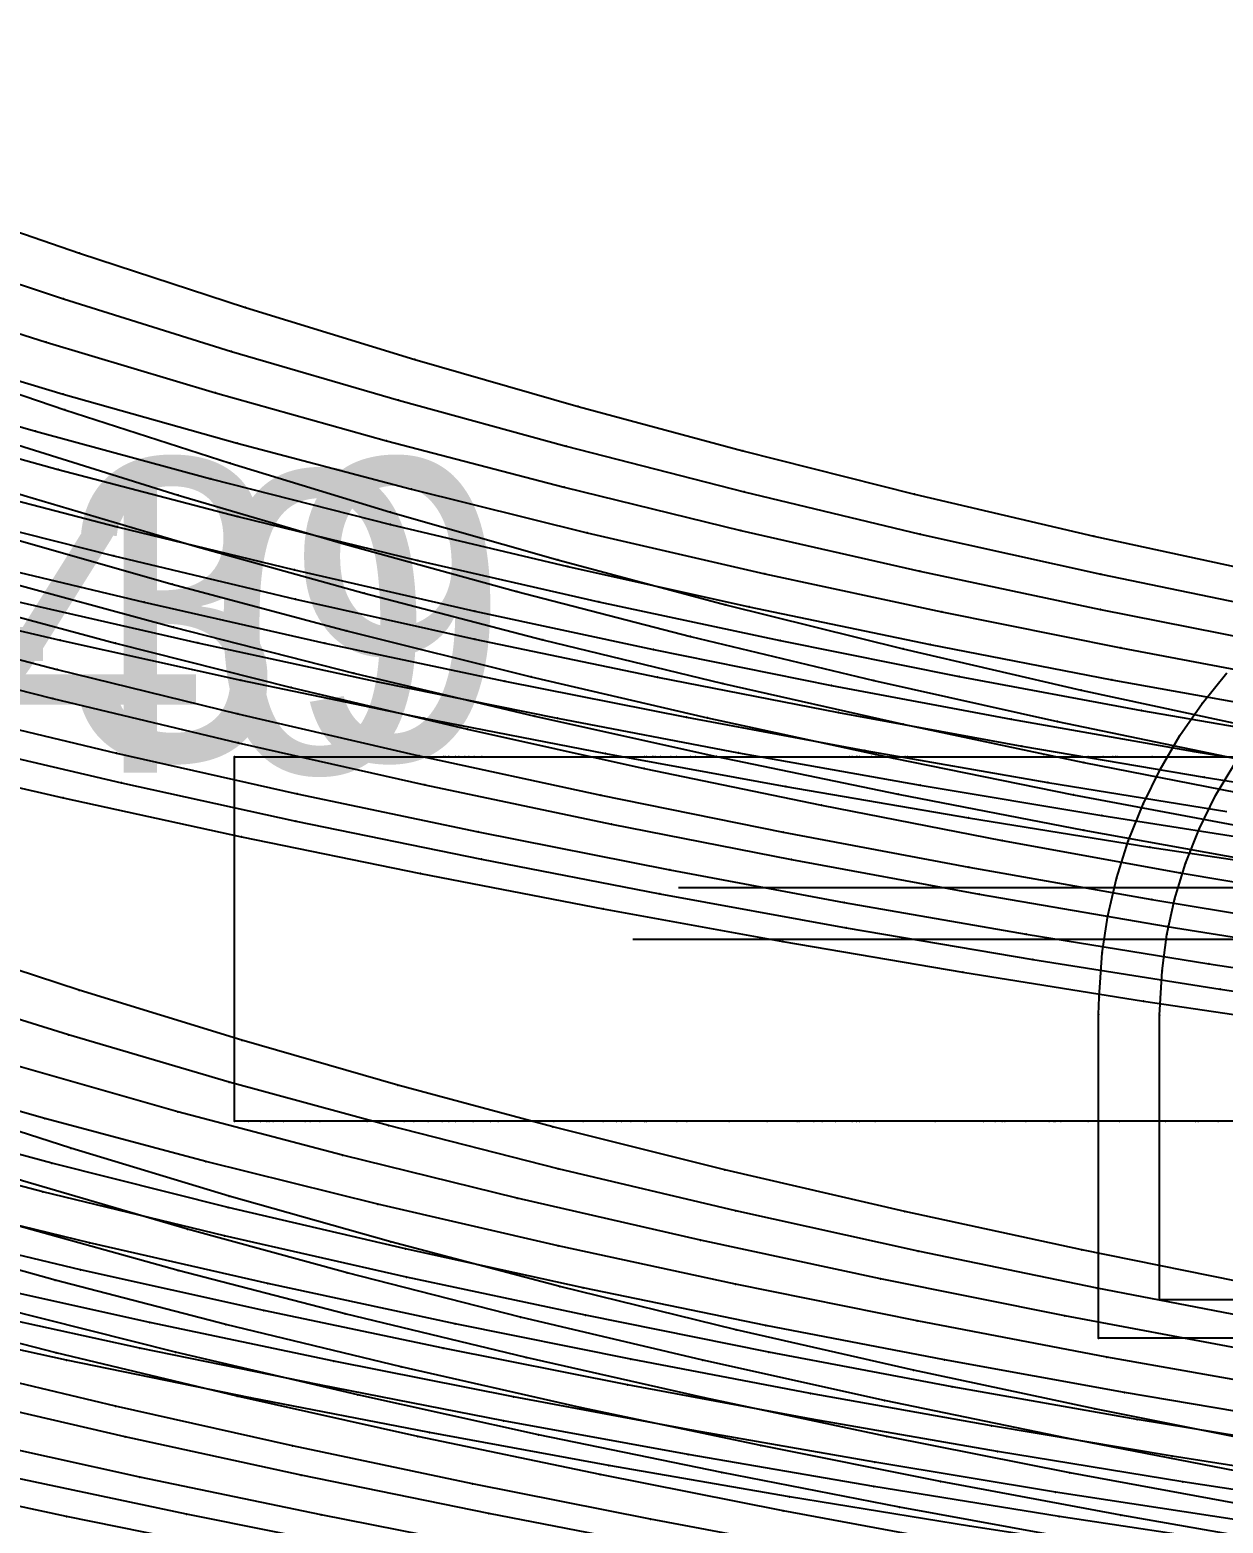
# Model space of a CAD drawing. Extents: x -2408 to 1029, y -526 to 2095.
# Drawn here: x -1061 to -962, y 1362.5 to 1486.3 of the extents above; entities that cross this region are included whole.
import ezdxf

# ---------------------------------------------------------------- set-up
doc = ezdxf.new("R2010")
doc.units = 0
doc.layers.add('TEXT', color=7, linetype='Continuous')

# ---------------------------------------------------------------- blocks, each defined once
blk = doc.blocks.new(' -30')
at = {"layer": '1'}
for points in [[(-441.581577, 939.689385), (-456.380685, 942.648381), (-471.413172, 945.853884), (-486.126893, 949.211862), (-500.740444, 952.800437), (-514.771686, 956.508654), (-528.17532, 960.30917), (-541.314227, 964.2933), (-555.126614, 968.744174), (-569.740519, 973.715217), (-583.957737, 978.779047), (-598.040026, 983.991041), (-612.121741, 989.420042), (-626.341554, 995.162423), (-640.271813, 1000.969188), (-641.211014, 1001.363602), (-641.658173, 1001.552505), (-654.491313, 1006.952368)], [(-654.06588, 1082.849141), (-639.93417, 1077.027273), (-625.924078, 1071.266404), (-611.86985, 1065.500565), (-611.588666, 1065.385221), (-597.443729, 1059.626624), (-583.237913, 1054.002719), (-568.963569, 1048.571729), (-554.477005, 1043.307707), (-540.595629, 1038.515472), (-526.819442, 1034.017483), (-512.781143, 1029.702996), (-499.233961, 1025.797675), (-485.569411, 1022.114168), (-471.326372, 1018.533474), (-456.453895, 1015.055786), (-441.357954, 1011.77869)]]:
    blk.add_lwpolyline(points, dxfattribs=at)
at = {"layer": '14'}
for points in [[(-442.44033, 952.79284), (-457.450906, 955.84313), (-472.142353, 959.03132), (-487.065367, 962.493344), (-501.333273, 966.054996), (-514.185635, 969.509442), (-527.138064, 973.245119), (-540.608778, 977.389345), (-554.715743, 981.995033)], [(-556.146623, 1030.432034), (-541.817046, 1025.533582), (-528.093922, 1021.097046), (-514.783517, 1017.043111), (-500.915315, 1013.084019), (-486.980707, 1009.363923), (-472.256533, 1005.696211), (-457.505122, 1002.275946), (-442.702748, 999.08554)]]:
    blk.add_lwpolyline(points, dxfattribs=at)
at = {"layer": '3'}
for p in [(-540.595629, 1038.515472), (-526.819442, 1034.017483), (-512.781143, 1029.702996), (-499.233961, 1025.797675), (-541.817046, 1025.533582), (-485.569411, 1022.114168), (-528.093922, 1021.097046), (-471.326372, 1018.533474), (-514.783517, 1017.043111), (-456.453895, 1015.055786), (-500.915315, 1013.084019), (-486.980707, 1009.363923), (-472.256533, 1005.696211), (-457.505122, 1002.275946), (-540.608778, 977.389345), (-527.138064, 973.245119), (-514.185635, 969.509442), (-501.333273, 966.054996), (-541.314227, 964.2933), (-487.065367, 962.493344), (-528.17532, 960.30917), (-472.142353, 959.03132), (-514.771686, 956.508654), (-457.450906, 955.84313), (-500.740444, 952.800437), (-486.126893, 949.211862), (-471.413172, 945.853884), (-456.380685, 942.648381)]:
    blk.add_point(p, dxfattribs=at)
blk = doc.blocks.new('-30')
at = {"layer": '1'}
blk.add_lwpolyline([(-1187.461962, 721.699142), (-1204.767635, 721.699142), (-1220.718165, 721.699142), (-1239.687615, 721.699142), (-1255.792142, 721.699142), (-1271.497247, 721.699142), (-1285.198241, 721.699142), (-1286.352081, 721.699142), (-1286.352081, 751.94191), (-1265.834194, 751.94191), (-1248.11479, 751.94191), (-1230.545281, 751.94191), (-1210.241052, 751.94191), (-1193.374894, 751.94191)], dxfattribs=at)
at = {"layer": '14'}
blk.add_lwpolyline([(-1187.461962, 721.699142), (-1204.767635, 721.699142), (-1220.718165, 721.699142), (-1239.687615, 721.699142), (-1255.792142, 721.699142), (-1271.497247, 721.699142), (-1285.198241, 721.699142), (-1286.352081, 721.699142), (-1286.352081, 751.94191), (-1265.834194, 751.94191), (-1248.11479, 751.94191), (-1230.545281, 751.94191), (-1210.241052, 751.94191), (-1193.374894, 751.94191)], dxfattribs=at)
at = {"layer": '2'}
for p in [(-1286.352081, 751.94191), (-1286.352081, 751.94191), (-1286.352081, 721.699142), (-1286.352081, 721.699142)]:
    blk.add_point(p, dxfattribs=at)
at = {"layer": '3'}
for p in [(-1265.834194, 751.94191), (-1265.834194, 751.94191), (-1248.11479, 751.94191), (-1248.11479, 751.94191), (-1230.545281, 751.94191), (-1230.545281, 751.94191), (-1210.241052, 751.94191), (-1210.241052, 751.94191), (-1285.198241, 721.699142), (-1285.198241, 721.699142), (-1271.497247, 721.699142), (-1271.497247, 721.699142), (-1255.792142, 721.699142), (-1255.792142, 721.699142), (-1239.687615, 721.699142), (-1239.687615, 721.699142), (-1220.718165, 721.699142), (-1220.718165, 721.699142), (-1204.767635, 721.699142), (-1204.767635, 721.699142)]:
    blk.add_point(p, dxfattribs=at)
blk = doc.blocks.new(' -31')
at = {"layer": '1'}
for points in [[(-444.573538, 937.382133), (-459.532115, 940.276712), (-474.660789, 943.4037), (-489.745621, 946.738157), (-504.847878, 950.31615), (-519.244453, 953.981276), (-532.483017, 957.599548), (-546.168244, 961.610386), (-560.347986, 966.041115), (-574.789409, 970.814433), (-589.384613, 975.878556), (-603.910771, 981.136811), (-618.413336, 986.593646), (-632.792547, 992.241055), (-647.2214, 998.153363)], [(-656.360988, 1077.995136), (-642.183125, 1072.240988), (-627.845906, 1066.420292), (-625.584259, 1065.503998), (-613.746049, 1060.708056), (-599.681805, 1055.117577), (-585.652809, 1049.748903), (-571.206755, 1044.459492), (-557.023991, 1039.506951), (-542.763744, 1034.782492), (-528.823948, 1030.427511), (-514.984809, 1026.370767), (-501.077872, 1022.551755), (-486.319582, 1018.766292), (-471.709232, 1015.275), (-456.738543, 1011.946158), (-442.02803, 1008.905685)]]:
    blk.add_lwpolyline(points, dxfattribs=at)
at = {"layer": '14'}
for points in [[(-442.100141, 949.837558), (-457.037814, 952.72937), (-471.868929, 955.798982), (-486.989281, 959.135682), (-501.729823, 962.619821), (-515.796799, 966.197261), (-529.017298, 969.817513), (-542.340669, 973.724314), (-556.197772, 978.04769), (-570.71022, 982.841463), (-585.017713, 987.808352), (-599.562903, 993.069454), (-613.740031, 998.398511), (-628.18245, 1004.075581), (-642.195981, 1009.819267), (-650.007172, 1013.071976)], [(-644.396845, 1025.118088), (-637.834502, 1039.205775), (-630.954475, 1053.975449), (-630.954475, 1053.975449), (-619.60841, 1049.367727), (-604.405046, 1043.328069), (-590.492016, 1038.00261), (-575.830816, 1032.625574), (-561.575868, 1027.640981), (-547.460029, 1022.954062), (-533.26806, 1018.504078), (-519.503585, 1014.449712), (-505.165371, 1010.495679), (-490.762346, 1006.783854), (-475.5471, 1003.127913), (-460.306836, 999.722926), (-445.514757, 996.650941)]]:
    blk.add_lwpolyline(points, dxfattribs=at)
at = {"layer": '3'}
for p in [(-542.763744, 1034.782492), (-528.823948, 1030.427511), (-514.984809, 1026.370767), (-501.077872, 1022.551755), (-533.26806, 1018.504078), (-486.319582, 1018.766292), (-471.709232, 1015.275), (-519.503585, 1014.449712), (-456.738543, 1011.946158), (-505.165371, 1010.495679), (-490.762346, 1006.783854), (-475.5471, 1003.127913), (-460.306836, 999.722926), (-542.340669, 973.724314), (-529.017298, 969.817513), (-515.796799, 966.197261), (-501.729823, 962.619821), (-486.989281, 959.135682), (-532.483017, 957.599548), (-471.868929, 955.798982), (-519.244453, 953.981276), (-457.037814, 952.72937), (-504.847878, 950.31615), (-489.745621, 946.738157), (-474.660789, 943.4037), (-459.532115, 940.276712)]:
    blk.add_point(p, dxfattribs=at)
blk = doc.blocks.new('-31')
at = {"layer": '1'}
blk.add_lwpolyline([(-1192.7596, 721.699142), (-1209.138212, 721.699142), (-1224.234227, 721.699142), (-1242.187487, 721.699142), (-1257.429261, 721.699142), (-1272.293023, 721.699142), (-1286.352081, 721.699142), (-1286.352081, 751.94191), (-1266.933365, 751.94191), (-1250.163213, 751.94191), (-1233.534925, 751.94191), (-1214.318426, 751.94191), (-1198.355812, 751.94191)], dxfattribs=at)
at = {"layer": '14'}
blk.add_lwpolyline([(-1192.7596, 721.699142), (-1209.138212, 721.699142), (-1224.234227, 721.699142), (-1242.187487, 721.699142), (-1257.429261, 721.699142), (-1272.293023, 721.699142), (-1286.352081, 721.699142), (-1286.352081, 751.94191), (-1266.933365, 751.94191), (-1250.163213, 751.94191), (-1233.534925, 751.94191), (-1214.318426, 751.94191), (-1198.355812, 751.94191)], dxfattribs=at)
at = {"layer": '2'}
for p in [(-1286.352081, 751.94191), (-1286.352081, 751.94191), (-1286.352081, 721.699142), (-1286.352081, 721.699142)]:
    blk.add_point(p, dxfattribs=at)
at = {"layer": '3'}
for p in [(-1266.933365, 751.94191), (-1266.933365, 751.94191), (-1250.163213, 751.94191), (-1250.163213, 751.94191), (-1233.534925, 751.94191), (-1233.534925, 751.94191), (-1214.318426, 751.94191), (-1214.318426, 751.94191), (-1272.293023, 721.699142), (-1272.293023, 721.699142), (-1257.429261, 721.699142), (-1257.429261, 721.699142), (-1242.187487, 721.699142), (-1242.187487, 721.699142), (-1224.234227, 721.699142), (-1224.234227, 721.699142), (-1209.138212, 721.699142), (-1209.138212, 721.699142)]:
    blk.add_point(p, dxfattribs=at)
blk = doc.blocks.new(' -32')
at = {"layer": '1'}
for points in [[(-444.974561, 934.643978), (-460.159516, 937.459765), (-475.329718, 940.46866), (-490.438671, 943.667962), (-505.246509, 947.01138), (-520.259273, 950.641022), (-534.100492, 954.235688), (-547.398689, 957.94196), (-561.10481, 962.021127), (-575.21923, 966.479684), (-589.872546, 971.357826), (-604.079493, 976.298572), (-618.600649, 981.556692), (-632.775872, 986.905142), (-647.150864, 992.551079)], [(-644.837136, 1067.74143), (-639.300995, 1065.502472), (-630.70928, 1062.02776), (-616.644344, 1056.437097), (-602.420716, 1050.965794), (-588.118334, 1045.680245), (-573.747795, 1040.606701), (-559.068408, 1035.682334), (-545.043277, 1031.231598), (-530.997716, 1027.033209), (-516.828136, 1023.064414), (-502.083988, 1019.204649), (-487.435628, 1015.624979), (-472.576951, 1012.237316), (-457.608885, 1009.059582), (-442.657641, 1006.10872)]]:
    blk.add_lwpolyline(points, dxfattribs=at)
at = {"layer": '14'}
for points in [[(-445.815583, 947.699182), (-460.565213, 950.47251), (-475.844833, 953.545542), (-490.789908, 956.749211), (-505.984376, 960.227143), (-520.489401, 963.793843), (-534.125688, 967.402369), (-547.869195, 971.30855), (-562.163671, 975.645597), (-576.51792, 980.265068), (-591.27833, 985.269421), (-605.969177, 990.474472), (-620.29887, 995.744541), (-634.852344, 1001.321915), (-649.071391, 1007.024441)], [(-644.670486, 1053.975449), (-633.682431, 1049.535537), (-619.437093, 1043.890796), (-605.102571, 1038.402861), (-590.719169, 1033.118414), (-576.037771, 1027.966365), (-561.50025, 1023.118116), (-546.884833, 1018.510793), (-532.710003, 1014.309459), (-518.683505, 1010.411051), (-503.85224, 1006.553485), (-488.929032, 1002.929652), (-473.984123, 999.544096), (-458.991137, 996.379798), (-443.716487, 993.382964)]]:
    blk.add_lwpolyline(points, dxfattribs=at)
at = {"layer": '3'}
for p in [(-545.043277, 1031.231598), (-530.997716, 1027.033209), (-516.828136, 1023.064414), (-502.083988, 1019.204649), (-487.435628, 1015.624979), (-532.710003, 1014.309459), (-472.576951, 1012.237316), (-518.683505, 1010.411051), (-457.608885, 1009.059582), (-503.85224, 1006.553485), (-488.929032, 1002.929652), (-473.984123, 999.544096), (-458.991137, 996.379798), (-534.125688, 967.402369), (-520.489401, 963.793843), (-505.984376, 960.227143), (-490.789908, 956.749211), (-534.100492, 954.235688), (-475.844833, 953.545542), (-520.259273, 950.641022), (-460.565213, 950.47251), (-505.246509, 947.01138), (-490.438671, 943.667962), (-475.329718, 940.46866), (-460.159516, 937.459765)]:
    blk.add_point(p, dxfattribs=at)
blk = doc.blocks.new('-32')
at = {"layer": '1'}
blk.add_lwpolyline([(-1203.336157, 721.699142), (-1218.395238, 721.699142), (-1236.524046, 721.699142), (-1252.211155, 721.699142), (-1268.03214, 721.699142), (-1282.296868, 721.699142), (-1286.352081, 721.699142), (-1286.352081, 751.94191), (-1268.032537, 751.94191), (-1248.531503, 751.94191), (-1232.212209, 751.94191), (-1213.509337, 751.94191), (-1198.05785, 751.94191)], dxfattribs=at)
at = {"layer": '14'}
blk.add_lwpolyline([(-1203.336157, 721.699142), (-1218.395238, 721.699142), (-1236.524046, 721.699142), (-1252.211155, 721.699142), (-1268.03214, 721.699142), (-1282.296868, 721.699142), (-1286.352081, 721.699142), (-1286.352081, 751.94191), (-1268.032537, 751.94191), (-1248.531503, 751.94191), (-1232.212209, 751.94191), (-1213.509337, 751.94191), (-1198.05785, 751.94191)], dxfattribs=at)
at = {"layer": '2'}
for p in [(-1286.352081, 751.94191), (-1286.352081, 751.94191), (-1286.352081, 721.699142), (-1286.352081, 721.699142)]:
    blk.add_point(p, dxfattribs=at)
at = {"layer": '3'}
for p in [(-1268.032537, 751.94191), (-1268.032537, 751.94191), (-1248.531503, 751.94191), (-1248.531503, 751.94191), (-1232.212209, 751.94191), (-1232.212209, 751.94191), (-1213.509337, 751.94191), (-1213.509337, 751.94191), (-1282.296868, 721.699142), (-1282.296868, 721.699142), (-1268.03214, 721.699142), (-1268.03214, 721.699142), (-1252.211155, 721.699142), (-1252.211155, 721.699142), (-1236.524046, 721.699142), (-1236.524046, 721.699142), (-1218.395238, 721.699142), (-1218.395238, 721.699142)]:
    blk.add_point(p, dxfattribs=at)
blk = doc.blocks.new(' -33')
at = {"layer": '1'}
for points in [[(-441.778957, 931.360131), (-456.754608, 933.976534), (-471.712141, 936.776142), (-486.620633, 939.751851), (-501.61909, 942.930526), (-516.447879, 946.280897), (-531.000714, 949.809138), (-545.149032, 953.489389), (-559.232663, 957.409186), (-573.264929, 961.57915), (-587.762905, 966.154363), (-602.382815, 971.016992), (-616.743148, 976.006816), (-631.099971, 981.177403), (-645.33917, 986.503052), (-659.78629, 992.156968)], [(-653.016129, 1065.504227), (-644.215077, 1061.971907), (-630.250052, 1056.444661), (-616.147939, 1051.025013), (-602.056997, 1045.826686), (-587.562063, 1040.709532), (-573.327678, 1035.917621), (-558.893429, 1031.312961), (-544.508707, 1026.990242), (-530.053215, 1022.909332), (-515.614479, 1019.090436), (-501.034262, 1015.485179), (-486.29486, 1012.079323), (-471.613833, 1008.90997), (-456.773973, 1005.9222), (-442.011796, 1003.155768)]]:
    blk.add_lwpolyline(points, dxfattribs=at)
at = {"layer": '14'}
for points in [[(-443.388669, 944.516945), (-457.925801, 947.099433), (-473.668786, 950.09661), (-488.719117, 953.158344), (-503.428249, 956.33899), (-518.394975, 959.792511), (-532.655752, 963.323), (-546.027894, 966.87797), (-560.157262, 970.903811), (-574.216292, 975.171093), (-588.977959, 979.915293), (-603.527283, 984.834254), (-618.011682, 989.94154), (-632.130203, 995.1012), (-646.486415, 1000.558219)], [(-652.191684, 1051.478388), (-637.534459, 1045.648573), (-623.530547, 1040.239618), (-608.744363, 1034.744457), (-594.398171, 1029.637681), (-579.459447, 1024.567432), (-564.441276, 1019.737663), (-550.099897, 1015.387705), (-535.462015, 1011.219998), (-520.981388, 1007.357533), (-505.674581, 1003.539426), (-491.046937, 1000.129719), (-475.633167, 996.775693), (-460.701531, 993.748809), (-445.200238, 990.826444)]]:
    blk.add_lwpolyline(points, dxfattribs=at)
at = {"layer": '3'}
for p in [(-544.508707, 1026.990242), (-530.053215, 1022.909332), (-515.614479, 1019.090436), (-501.034262, 1015.485179), (-486.29486, 1012.079323), (-535.462015, 1011.219998), (-471.613833, 1008.90997), (-520.981388, 1007.357533), (-456.773973, 1005.9222), (-505.674581, 1003.539426), (-491.046937, 1000.129719), (-475.633167, 996.775693), (-460.701531, 993.748809), (-546.027894, 966.87797), (-532.655752, 963.323), (-518.394975, 959.792511), (-503.428249, 956.33899), (-545.149032, 953.489389), (-488.719117, 953.158344), (-531.000714, 949.809138), (-473.668786, 950.09661), (-457.925801, 947.099433), (-516.447879, 946.280897), (-501.61909, 942.930526), (-486.620633, 939.751851), (-471.712141, 936.776142), (-456.754608, 933.976534)]:
    blk.add_point(p, dxfattribs=at)
blk = doc.blocks.new('-33')
at = {"layer": '1'}
blk.add_lwpolyline([(-1203.354985, 721.699142), (-1222.472649, 721.699142), (-1239.513755, 721.699142), (-1254.259619, 721.699142), (-1269.131336, 721.699142), (-1283.690666, 721.699142), (-1286.352081, 721.699142), (-1286.352081, 751.94191), (-1266.492106, 751.94191), (-1247.187721, 751.94191), (-1231.266954, 751.94191), (-1213.160278, 751.94191), (-1193.086281, 751.94191)], dxfattribs=at)
at = {"layer": '14'}
blk.add_lwpolyline([(-1203.354985, 721.699142), (-1222.472649, 721.699142), (-1239.513755, 721.699142), (-1254.259619, 721.699142), (-1269.131336, 721.699142), (-1283.690666, 721.699142), (-1286.352081, 721.699142), (-1286.352081, 751.94191), (-1266.492106, 751.94191), (-1247.187721, 751.94191), (-1231.266954, 751.94191), (-1213.160278, 751.94191), (-1193.086281, 751.94191)], dxfattribs=at)
at = {"layer": '2'}
for p in [(-1286.352081, 751.94191), (-1286.352081, 751.94191), (-1286.352081, 721.699142), (-1286.352081, 721.699142)]:
    blk.add_point(p, dxfattribs=at)
at = {"layer": '3'}
for p in [(-1266.492106, 751.94191), (-1266.492106, 751.94191), (-1247.187721, 751.94191), (-1247.187721, 751.94191), (-1231.266954, 751.94191), (-1231.266954, 751.94191), (-1213.160278, 751.94191), (-1213.160278, 751.94191), (-1283.690666, 721.699142), (-1283.690666, 721.699142), (-1269.131336, 721.699142), (-1269.131336, 721.699142), (-1254.259619, 721.699142), (-1254.259619, 721.699142), (-1239.513755, 721.699142), (-1239.513755, 721.699142), (-1222.472649, 721.699142), (-1222.472649, 721.699142)]:
    blk.add_point(p, dxfattribs=at)
blk = doc.blocks.new(' -34')
at = {"layer": '1'}
for points in [[(-445.596956, 929.331986), (-460.683874, 931.902477), (-475.964371, 934.69203), (-490.718995, 937.562037), (-505.93053, 940.705243), (-520.913507, 944.004726), (-536.03449, 947.564893), (-550.517715, 951.218091), (-564.581737, 955.018842), (-578.356641, 958.999216), (-592.684289, 963.396074), (-607.461636, 968.182291), (-622.171485, 973.173693), (-636.435727, 978.203608), (-651.027226, 983.531141), (-665.113804, 988.889181), (-679.549962, 994.62091), (-693.934179, 1000.484594), (-695.977249, 1001.323013), (-696.523972, 1001.548691), (-708.082124, 1006.297628), (-722.42343, 1012.204415), (-736.525376, 1018.024239), (-750.311137, 1023.723572)], [(-648.836733, 1058.391212), (-634.525842, 1052.844457), (-620.337866, 1047.54854), (-605.886402, 1042.376982), (-591.365894, 1037.408624), (-576.770702, 1032.658443), (-562.376413, 1028.227201), (-547.633795, 1023.955926), (-533.087103, 1020.006571), (-518.211241, 1016.225169), (-503.479326, 1012.719649), (-488.455408, 1009.376619), (-473.427378, 1006.255243), (-458.358386, 1003.338106), (-443.416867, 1000.646085)]]:
    blk.add_lwpolyline(points, dxfattribs=at)
at = {"layer": '14'}
for points in [[(-442.431576, 941.683226), (-457.313958, 944.204658), (-472.240801, 946.912364), (-487.059718, 949.781816), (-502.20366, 952.901265), (-516.950874, 956.128368), (-531.651047, 959.561811), (-546.292898, 963.232399), (-560.020345, 966.931315), (-573.867632, 970.917508), (-588.30422, 975.33142), (-602.811568, 980.016268), (-617.108707, 984.856855), (-631.029806, 989.757501), (-645.856265, 995.162899), (-659.969788, 1000.515376)], [(-652.905865, 1046.33417), (-638.502068, 1040.769044), (-624.057153, 1035.389493), (-609.541973, 1030.201112), (-594.718427, 1025.138568), (-580.056483, 1020.377516), (-565.320814, 1015.85095), (-551.061635, 1011.727243), (-536.184332, 1007.689938), (-521.243705, 1003.892537), (-506.213477, 1000.316958), (-491.16683, 996.969381), (-476.075008, 993.833413), (-460.689771, 990.853934), (-445.519654, 988.121189)]]:
    blk.add_lwpolyline(points, dxfattribs=at)
at = {"layer": '3'}
for p in [(-547.633795, 1023.955926), (-533.087103, 1020.006571), (-518.211241, 1016.225169), (-503.479326, 1012.719649), (-488.455408, 1009.376619), (-536.184332, 1007.689938), (-473.427378, 1006.255243), (-521.243705, 1003.892537), (-458.358386, 1003.338106), (-506.213477, 1000.316958), (-491.16683, 996.969381), (-476.075008, 993.833413), (-460.689771, 990.853934), (-546.292898, 963.232399), (-531.651047, 959.561811), (-516.950874, 956.128368), (-502.20366, 952.901265), (-487.059718, 949.781816), (-536.03449, 947.564893), (-472.240801, 946.912364), (-520.913507, 944.004726), (-457.313958, 944.204658), (-505.93053, 940.705243), (-490.718995, 937.562037), (-475.964371, 934.69203)]:
    blk.add_point(p, dxfattribs=at)
blk = doc.blocks.new('-34')
at = {"layer": '1'}
blk.add_lwpolyline([(-1199.038944, 721.699142), (-1217.831649, 721.699142), (-1234.782566, 721.699142), (-1249.687156, 721.699142), (-1265.128395, 721.699142), (-1280.07625, 721.699142), (-1286.352081, 721.699142), (-1286.352081, 751.94191), (-1267.75976, 751.94191), (-1249.687567, 751.94191), (-1230.729139, 751.94191), (-1213.298577, 751.94191), (-1194.077439, 751.94191)], dxfattribs=at)
at = {"layer": '14'}
blk.add_lwpolyline([(-1199.038944, 721.699142), (-1217.831649, 721.699142), (-1234.782566, 721.699142), (-1249.687156, 721.699142), (-1265.128395, 721.699142), (-1280.07625, 721.699142), (-1286.352081, 721.699142), (-1286.352081, 751.94191), (-1267.75976, 751.94191), (-1249.687567, 751.94191), (-1230.729139, 751.94191), (-1213.298577, 751.94191), (-1194.077439, 751.94191)], dxfattribs=at)
at = {"layer": '2'}
for p in [(-1286.352081, 751.94191), (-1286.352081, 751.94191), (-1286.352081, 721.699142), (-1286.352081, 721.699142)]:
    blk.add_point(p, dxfattribs=at)
at = {"layer": '3'}
for p in [(-1267.75976, 751.94191), (-1267.75976, 751.94191), (-1249.687567, 751.94191), (-1249.687567, 751.94191), (-1230.729139, 751.94191), (-1230.729139, 751.94191), (-1213.298577, 751.94191), (-1213.298577, 751.94191), (-1280.07625, 721.699142), (-1280.07625, 721.699142), (-1265.128395, 721.699142), (-1265.128395, 721.699142), (-1249.687156, 721.699142), (-1249.687156, 721.699142), (-1234.782566, 721.699142), (-1234.782566, 721.699142), (-1217.831649, 721.699142), (-1217.831649, 721.699142)]:
    blk.add_point(p, dxfattribs=at)
blk = doc.blocks.new(' -35')
at = {"layer": '1'}
for points in [[(-474.652752, 931.615779), (-489.854663, 934.440074), (-505.039792, 937.44282), (-520.171583, 940.621769), (-535.139632, 943.962219), (-550.179271, 947.552343), (-564.687605, 951.275287), (-579.084588, 955.230128), (-593.413641, 959.423363), (-607.946936, 963.933398), (-622.645994, 968.730844), (-637.340933, 973.733531), (-651.917128, 978.892163), (-666.263816, 984.163044), (-680.707805, 989.680632), (-695.103331, 995.395223), (-709.428529, 1001.214715), (-709.673004, 1001.314545), (-710.240784, 1001.54686), (-723.529996, 1006.981665), (-737.834248, 1012.851331), (-751.717857, 1018.56868), (-765.729484, 1024.354546)], [(-755.074431, 1078.541377), (-748.444443, 1092.774277), (-736.682227, 1088.040117), (-722.616104, 1082.388149), (-708.438389, 1076.700939), (-694.300718, 1071.04039), (-680.447311, 1065.505981), (-680.315526, 1065.453364), (-666.027462, 1059.779977), (-651.611507, 1054.176305), (-637.219311, 1048.772205), (-623.014092, 1043.64081), (-608.486627, 1038.611402), (-593.903747, 1033.795453), (-579.233857, 1029.197618), (-564.815979, 1024.932485), (-550.004161, 1020.814638), (-535.091265, 1016.927293), (-520.156573, 1013.280597), (-505.140233, 1009.847361), (-490.106811, 1006.632035), (-475.259847, 1003.664375), (-460.147052, 1000.845864), (-444.90543, 998.200456)]]:
    blk.add_lwpolyline(points, dxfattribs=at)
at = {"layer": '14'}
for points in [[(-445.20275, 939.511353), (-460.495367, 942.028679), (-475.834789, 944.735337), (-491.0641, 947.608372), (-506.25921, 950.66034), (-521.098031, 953.822349), (-536.213614, 957.25268), (-551.27341, 960.91653), (-565.396014, 964.608791), (-579.64267, 968.598995), (-594.495935, 973.029855), (-609.422368, 977.744659), (-624.13107, 982.628705), (-638.776166, 987.69986), (-653.040461, 992.815067)], [(-659.857225, 1043.739088), (-645.797305, 1038.406831), (-631.700723, 1033.253456), (-617.297163, 1028.197277), (-603.067458, 1023.419731), (-588.770455, 1018.847618), (-574.405683, 1014.494099), (-559.735662, 1010.305546), (-545.238088, 1006.416427), (-530.682767, 1002.74819), (-516.041644, 999.283883), (-501.388954, 996.031184), (-486.694518, 992.974543), (-471.702526, 990.058182), (-456.93501, 987.376325), (-442.117374, 984.86758)]]:
    blk.add_lwpolyline(points, dxfattribs=at)
at = {"layer": '3'}
for p in [(-550.004161, 1020.814638), (-535.091265, 1016.927293), (-520.156573, 1013.280597), (-505.140233, 1009.847361), (-545.238088, 1006.416427), (-490.106811, 1006.632035), (-475.259847, 1003.664375), (-530.682767, 1002.74819), (-460.147052, 1000.845864), (-516.041644, 999.283883), (-501.388954, 996.031184), (-486.694518, 992.974543), (-471.702526, 990.058182), (-456.93501, 987.376325), (-551.27341, 960.91653), (-536.213614, 957.25268), (-521.098031, 953.822349), (-506.25921, 950.66034), (-550.179271, 947.552343), (-491.0641, 947.608372), (-535.139632, 943.962219), (-475.834789, 944.735337), (-460.495367, 942.028679), (-520.171583, 940.621769), (-505.039792, 937.44282), (-489.854663, 934.440074)]:
    blk.add_point(p, dxfattribs=at)
blk = doc.blocks.new('-35')
at = {"layer": '1'}
blk.add_lwpolyline([(-1200.368428, 721.699142), (-1218.279044, 721.699142), (-1234.521168, 721.699142), (-1252.187028, 721.699142), (-1266.57545, 721.699142), (-1280.504143, 721.699142), (-1286.352081, 721.699142), (-1286.352081, 751.94191), (-1269.027421, 751.94191), (-1252.187427, 751.94191), (-1234.521619, 751.94191), (-1218.279511, 751.94191), (-1200.3689, 751.94191)], dxfattribs=at)
at = {"layer": '14'}
blk.add_lwpolyline([(-1200.368428, 721.699142), (-1218.279044, 721.699142), (-1234.521168, 721.699142), (-1252.187028, 721.699142), (-1266.57545, 721.699142), (-1280.504143, 721.699142), (-1286.352081, 721.699142), (-1286.352081, 751.94191), (-1269.027421, 751.94191), (-1252.187427, 751.94191), (-1234.521619, 751.94191), (-1218.279511, 751.94191), (-1200.3689, 751.94191)], dxfattribs=at)
at = {"layer": '2'}
for p in [(-1286.352081, 751.94191), (-1286.352081, 751.94191), (-1286.352081, 721.699142), (-1286.352081, 721.699142)]:
    blk.add_point(p, dxfattribs=at)
at = {"layer": '3'}
for p in [(-1269.027421, 751.94191), (-1269.027421, 751.94191), (-1252.187427, 751.94191), (-1252.187427, 751.94191), (-1234.521619, 751.94191), (-1234.521619, 751.94191), (-1218.279511, 751.94191), (-1218.279511, 751.94191), (-1280.504143, 721.699142), (-1280.504143, 721.699142), (-1266.57545, 721.699142), (-1266.57545, 721.699142), (-1252.187028, 721.699142), (-1252.187028, 721.699142), (-1234.521168, 721.699142), (-1234.521168, 721.699142), (-1218.279044, 721.699142), (-1218.279044, 721.699142)]:
    blk.add_point(p, dxfattribs=at)
blk = doc.blocks.new(' -36')
at = {"layer": '1'}
for points in [[(-486.859441, 931.017239), (-501.714928, 933.803816), (-516.474197, 936.74178), (-531.401999, 939.886106), (-546.088026, 943.170944), (-560.933354, 946.717948), (-575.51271, 950.448781), (-589.957954, 954.406344), (-604.404219, 958.623304), (-618.897854, 963.098694), (-633.213269, 967.739666), (-647.673371, 972.626913), (-661.873992, 977.607779), (-676.349423, 982.865193), (-690.433545, 988.167029), (-704.883824, 993.825173), (-718.837954, 999.459586), (-723.384781, 1001.313019), (-723.95607, 1001.548462), (-733.142492, 1005.297678), (-747.164186, 1011.035515), (-761.100629, 1016.750202)], [(-760.19776, 1091.893996), (-746.354308, 1086.338881), (-732.411987, 1080.756115), (-718.360959, 1075.141882), (-704.1925, 1069.494619), (-694.161911, 1065.509109), (-689.919197, 1063.823327), (-675.825793, 1058.274928), (-661.477151, 1052.75744), (-647.277517, 1047.486629), (-633.11935, 1042.429324), (-618.791001, 1037.518718), (-604.521144, 1032.846354), (-590.059062, 1028.344219), (-575.426927, 1024.038162), (-560.829603, 1019.996645), (-545.966284, 1016.130939), (-531.252118, 1012.538117), (-516.291325, 1009.110718), (-501.482581, 1005.93041), (-486.698475, 1002.956437), (-471.81323, 1000.156063), (-456.631721, 997.491414), (-441.683669, 995.04864)]]:
    blk.add_lwpolyline(points, dxfattribs=at)
at = {"layer": '14'}
for points in [[(-442.750242, 936.567781), (-458.461796, 939.023666), (-473.43249, 941.532095), (-488.453137, 944.221019), (-503.363575, 947.064247), (-517.912664, 950.005968), (-533.463402, 953.339242), (-548.262858, 956.720712), (-563.008501, 960.325957), (-577.495392, 964.129015), (-592.109715, 968.236476), (-606.655787, 972.581535), (-621.283972, 977.194614), (-635.695682, 981.960896), (-650.048226, 986.902204), (-664.694738, 992.121262)], [(-654.388899, 1036.565905), (-639.884626, 1031.34536), (-625.064302, 1026.229331), (-610.423134, 1021.40198), (-595.712985, 1016.789458), (-580.110424, 1012.168741), (-565.841012, 1008.193847), (-550.928137, 1004.28606), (-535.95808, 1000.602625), (-520.901936, 997.126341), (-505.835526, 993.865124), (-490.727628, 990.803336), (-475.315196, 987.885057), (-460.134892, 985.204572), (-444.904269, 982.700276)]]:
    blk.add_lwpolyline(points, dxfattribs=at)
at = {"layer": '3'}
for p in [(-545.966284, 1016.130939), (-531.252118, 1012.538117), (-516.291325, 1009.110718), (-501.482581, 1005.93041), (-550.928137, 1004.28606), (-486.698475, 1002.956437), (-535.95808, 1000.602625), (-471.81323, 1000.156063), (-456.631721, 997.491414), (-520.901936, 997.126341), (-505.835526, 993.865124), (-490.727628, 990.803336), (-475.315196, 987.885057), (-460.134892, 985.204572), (-548.262858, 956.720712), (-533.463402, 953.339242), (-517.912664, 950.005968), (-503.363575, 947.064247), (-488.453137, 944.221019), (-546.088026, 943.170944), (-473.43249, 941.532095), (-531.401999, 939.886106), (-458.461796, 939.023666), (-516.474197, 936.74178), (-501.714928, 933.803816)]:
    blk.add_point(p, dxfattribs=at)
blk = doc.blocks.new('-36')
at = {"layer": '1'}
blk.add_lwpolyline([(-1188.690147, 721.699142), (-1206.659913, 721.699142), (-1223.260003, 721.699142), (-1238.313683, 721.699142), (-1254.686889, 721.699142), (-1270.294771, 721.699142), (-1284.200299, 721.699142), (-1286.352081, 721.699142), (-1286.352081, 751.94191), (-1268.02285, 751.94191), (-1251.644597, 751.94191), (-1234.705316, 751.94191), (-1219.248474, 751.94191), (-1202.289411, 751.94191)], dxfattribs=at)
at = {"layer": '14'}
blk.add_lwpolyline([(-1188.690147, 721.699142), (-1206.659913, 721.699142), (-1223.260003, 721.699142), (-1238.313683, 721.699142), (-1254.686889, 721.699142), (-1270.294771, 721.699142), (-1284.200299, 721.699142), (-1286.352081, 721.699142), (-1286.352081, 751.94191), (-1268.02285, 751.94191), (-1251.644597, 751.94191), (-1234.705316, 751.94191), (-1219.248474, 751.94191), (-1202.289411, 751.94191)], dxfattribs=at)
at = {"layer": '2'}
for p in [(-1286.352081, 751.94191), (-1286.352081, 751.94191), (-1286.352081, 721.699142), (-1286.352081, 721.699142)]:
    blk.add_point(p, dxfattribs=at)
at = {"layer": '3'}
for p in [(-1268.02285, 751.94191), (-1268.02285, 751.94191), (-1251.644597, 751.94191), (-1251.644597, 751.94191), (-1234.705316, 751.94191), (-1234.705316, 751.94191), (-1219.248474, 751.94191), (-1219.248474, 751.94191), (-1284.200299, 721.699142), (-1284.200299, 721.699142), (-1270.294771, 721.699142), (-1270.294771, 721.699142), (-1254.686889, 721.699142), (-1254.686889, 721.699142), (-1238.313683, 721.699142), (-1238.313683, 721.699142), (-1223.260003, 721.699142), (-1223.260003, 721.699142), (-1206.659913, 721.699142), (-1206.659913, 721.699142)]:
    blk.add_point(p, dxfattribs=at)
blk = doc.blocks.new(' -37')
at = {"layer": '1'}
for points in [[(-504.686977, 931.4682), (-519.353713, 934.30624), (-534.946434, 937.500046), (-549.536998, 940.671178), (-565.043626, 944.260929), (-579.719997, 947.898719), (-594.142438, 951.72686), (-608.849022, 955.888202), (-623.617591, 960.320251), (-638.286424, 964.958592), (-652.924611, 969.802679), (-667.209652, 974.709338), (-681.741429, 979.865051), (-695.873955, 985.069032), (-710.271104, 990.588289), (-724.184115, 996.091386), (-737.08519, 1001.295547), (-737.676468, 1001.538925), (-738.942784, 1002.050241), (-753.123329, 1007.83247), (-767.397532, 1013.662201)], [(-766.970075, 1089.043448), (-752.915268, 1083.417652), (-738.993879, 1077.861156), (-724.949048, 1072.272666), (-710.710633, 1066.62802), (-707.876892, 1065.511169), (-696.377933, 1060.979036), (-681.952298, 1055.380489), (-667.660078, 1049.986986), (-653.116476, 1044.702242), (-638.756824, 1039.689667), (-624.082034, 1034.780541), (-609.641131, 1030.172545), (-594.830878, 1025.688203), (-580.212215, 1021.508686), (-565.268897, 1017.490239), (-550.459273, 1013.747483), (-535.403674, 1010.172676), (-520.526289, 1006.856372), (-505.379661, 1003.689983), (-490.376879, 1000.75322), (-475.155607, 997.96775), (-460.046476, 995.387627), (-444.764461, 992.957588)]]:
    blk.add_lwpolyline(points, dxfattribs=at)
at = {"layer": '14'}
for points in [[(-446.76127, 934.648276), (-461.801489, 936.944287), (-477.162716, 939.454594), (-492.576146, 942.148461), (-507.877097, 945.000931), (-523.145764, 948.02499), (-538.043217, 951.149056), (-553.237313, 954.534323), (-568.379553, 958.140841), (-583.259256, 961.944398), (-597.557565, 965.85972), (-612.502695, 970.21447), (-627.378426, 974.800606), (-642.339139, 979.649843), (-657.08287, 984.638499)], [(-660.278699, 1033.778931), (-645.35426, 1028.526784), (-630.939279, 1023.664606), (-615.877905, 1018.815825), (-600.745907, 1014.193047), (-586.139404, 1009.976964), (-570.870374, 1005.829338), (-555.538676, 1001.918483), (-540.150856, 998.234788), (-524.676906, 994.760917), (-509.194248, 991.505117), (-494.260561, 988.563888), (-478.701086, 985.698197), (-463.107879, 983.021274), (-447.464219, 980.523584)]]:
    blk.add_lwpolyline(points, dxfattribs=at)
at = {"layer": '3'}
for p in [(-550.459273, 1013.747483), (-535.403674, 1010.172676), (-520.526289, 1006.856372), (-505.379661, 1003.689983), (-555.538676, 1001.918483), (-490.376879, 1000.75322), (-540.150856, 998.234788), (-475.155607, 997.96775), (-524.676906, 994.760917), (-460.046476, 995.387627), (-509.194248, 991.505117), (-494.260561, 988.563888), (-478.701086, 985.698197), (-463.107879, 983.021274), (-553.237313, 954.534323), (-538.043217, 951.149056), (-523.145764, 948.02499), (-507.877097, 945.000931), (-492.576146, 942.148461), (-549.536998, 940.671178), (-477.162716, 939.454594), (-534.946434, 937.500046), (-461.801489, 936.944287), (-519.353713, 934.30624)]:
    blk.add_point(p, dxfattribs=at)
blk = doc.blocks.new('-37')
at = {"layer": '1'}
blk.add_lwpolyline([(-1196.400349, 721.699142), (-1212.951456, 721.699142), (-1228.24099, 721.699142), (-1245.330897, 721.699142), (-1259.877367, 721.699142), (-1275.364118, 721.699142), (-1286.352081, 721.699142), (-1286.352081, 751.94191), (-1267.252427, 751.94191), (-1251.472833, 751.94191), (-1235.362166, 751.94191), (-1216.898813, 751.94191), (-1200.647841, 751.94191)], dxfattribs=at)
at = {"layer": '14'}
blk.add_lwpolyline([(-1196.400349, 721.699142), (-1212.951456, 721.699142), (-1228.24099, 721.699142), (-1245.330897, 721.699142), (-1259.877367, 721.699142), (-1275.364118, 721.699142), (-1286.352081, 721.699142), (-1286.352081, 751.94191), (-1267.252427, 751.94191), (-1251.472833, 751.94191), (-1235.362166, 751.94191), (-1216.898813, 751.94191), (-1200.647841, 751.94191)], dxfattribs=at)
at = {"layer": '2'}
for p in [(-1286.352081, 751.94191), (-1286.352081, 751.94191), (-1286.352081, 721.699142), (-1286.352081, 721.699142)]:
    blk.add_point(p, dxfattribs=at)
at = {"layer": '3'}
for p in [(-1267.252427, 751.94191), (-1267.252427, 751.94191), (-1251.472833, 751.94191), (-1251.472833, 751.94191), (-1235.362166, 751.94191), (-1235.362166, 751.94191), (-1216.898813, 751.94191), (-1216.898813, 751.94191), (-1275.364118, 721.699142), (-1275.364118, 721.699142), (-1259.877367, 721.699142), (-1259.877367, 721.699142), (-1245.330897, 721.699142), (-1245.330897, 721.699142), (-1228.24099, 721.699142), (-1228.24099, 721.699142), (-1212.951456, 721.699142), (-1212.951456, 721.699142)]:
    blk.add_point(p, dxfattribs=at)
at = {"layer": '7'}
blk.add_line((-1241.902084, 741.08757), (-886.302185, 741.08757), dxfattribs=at)
blk = doc.blocks.new(' -38')
at = {"layer": '1'}
for points in [[(-459.06097, 921.119342), (-473.971512, 923.410495), (-489.148766, 925.901077), (-504.021637, 928.502933), (-519.143084, 931.312723), (-534.117269, 934.259495), (-549.17449, 937.395282), (-564.172123, 940.704734), (-579.143841, 944.22643), (-593.828656, 947.92436), (-608.681233, 951.919878), (-623.447312, 956.148027), (-638.167271, 960.606987), (-652.657825, 965.21925), (-667.255307, 970.063828), (-681.801836, 975.066497), (-696.291356, 980.224635), (-710.820775, 985.582316), (-725.18559, 991.077982), (-739.227644, 996.639557), (-750.781097, 1001.297531), (-751.389313, 1001.545792), (-753.491003, 1002.393675), (-767.610999, 1008.101741)], [(-765.795537, 1083.010435), (-751.744405, 1077.431822), (-737.442516, 1071.768726), (-723.460326, 1066.2429), (-721.593781, 1065.509262), (-709.14404, 1060.616054), (-695.10222, 1055.193849), (-680.700302, 1049.789536), (-666.390865, 1044.60093), (-651.86658, 1039.534499), (-637.201431, 1034.63018), (-622.54811, 1029.949667), (-608.05136, 1025.548041), (-593.266315, 1021.301709), (-578.334457, 1017.259113), (-563.427684, 1013.462461), (-548.820473, 1009.960823), (-533.814773, 1006.576329), (-518.898563, 1003.415658), (-503.81131, 1000.416038), (-489.018966, 997.659611), (-473.865014, 995.017371), (-459.018791, 992.599587)]]:
    blk.add_lwpolyline(points, dxfattribs=at)
at = {"layer": '14'}
for points in [[(-458.197933, 933.830932), (-473.211022, 936.149782), (-488.199541, 938.621876), (-503.243807, 941.267241), (-518.17583, 944.058712), (-533.077899, 947.00955), (-548.345285, 950.207254), (-563.175652, 953.505247), (-577.957604, 957.010234), (-592.476624, 960.693889), (-607.137884, 964.67407), (-621.73458, 968.887432), (-636.267032, 973.317595), (-650.893257, 977.999417), (-665.30186, 982.811348)], [(-669.20928, 1032.125264), (-654.470625, 1027.004771), (-639.929006, 1022.161042), (-625.323363, 1017.51357), (-610.653421, 1013.074381), (-595.662161, 1008.783984), (-580.863962, 1004.792976), (-566.008692, 1001.018653), (-551.102029, 997.452711), (-536.112276, 994.078799), (-521.118183, 990.906521), (-505.200674, 987.750898), (-490.738192, 985.064912), (-475.639206, 982.437272), (-460.491044, 979.975138), (-445.337875, 977.680262)]]:
    blk.add_lwpolyline(points, dxfattribs=at)
at = {"layer": '3'}
for p in [(-548.820473, 1009.960823), (-533.814773, 1006.576329), (-518.898563, 1003.415658), (-503.81131, 1000.416038), (-551.102029, 997.452711), (-489.018966, 997.659611), (-473.865014, 995.017371), (-536.112276, 994.078799), (-521.118183, 990.906521), (-505.200674, 987.750898), (-490.738192, 985.064912), (-475.639206, 982.437272), (-460.491044, 979.975138), (-548.345285, 950.207254), (-533.077899, 947.00955), (-518.17583, 944.058712), (-503.243807, 941.267241), (-488.199541, 938.621876), (-549.17449, 937.395282), (-473.211022, 936.149782), (-534.117269, 934.259495)]:
    blk.add_point(p, dxfattribs=at)
blk = doc.blocks.new('-38')
at = {"layer": '1'}
blk.add_lwpolyline([(-1200.164584, 721.699142), (-1215.562105, 721.699142), (-1233.221932, 721.699142), (-1248.846982, 721.699142), (-1264.501902, 721.699142), (-1279.298031, 721.699142), (-1286.352081, 721.699142), (-1286.352081, 751.94191), (-1268.889537, 751.94191), (-1251.702563, 751.94191), (-1233.222254, 751.94191), (-1215.562447, 751.94191), (-1200.164919, 751.94191)], dxfattribs=at)
at = {"layer": '14'}
blk.add_lwpolyline([(-1200.164584, 721.699142), (-1215.562105, 721.699142), (-1233.221932, 721.699142), (-1248.846982, 721.699142), (-1264.501902, 721.699142), (-1279.298031, 721.699142), (-1286.352081, 721.699142), (-1286.352081, 751.94191), (-1268.889537, 751.94191), (-1251.702563, 751.94191), (-1233.222254, 751.94191), (-1215.562447, 751.94191), (-1200.164919, 751.94191)], dxfattribs=at)
at = {"layer": '2'}
for p in [(-1286.352081, 751.94191), (-1286.352081, 751.94191), (-1286.352081, 721.699142), (-1286.352081, 721.699142)]:
    blk.add_point(p, dxfattribs=at)
at = {"layer": '3'}
for p in [(-1268.889537, 751.94191), (-1268.889537, 751.94191), (-1251.702563, 751.94191), (-1251.702563, 751.94191), (-1233.222254, 751.94191), (-1233.222254, 751.94191), (-1215.562447, 751.94191), (-1215.562447, 751.94191), (-1279.298031, 721.699142), (-1279.298031, 721.699142), (-1264.501902, 721.699142), (-1264.501902, 721.699142), (-1248.846982, 721.699142), (-1248.846982, 721.699142), (-1233.221932, 721.699142), (-1233.221932, 721.699142), (-1215.562105, 721.699142), (-1215.562105, 721.699142)]:
    blk.add_point(p, dxfattribs=at)
at = {"layer": '7'}
blk.add_line((-1245.712051, 741.08757), (-920.592117, 741.08757), dxfattribs=at)
blk = doc.blocks.new(' -39')
at = {"layer": '1'}
for points in [[(-459.369995, 918.6681), (-474.544191, 920.916216), (-489.747335, 923.322579), (-504.873214, 925.875688), (-519.739144, 928.542034), (-534.809225, 931.405934), (-549.529295, 934.361248), (-564.535652, 937.543096), (-579.294051, 940.865493), (-594.210439, 944.445963), (-608.74346, 948.169501), (-623.541269, 952.212173), (-638.283165, 956.486251), (-652.952613, 960.972167), (-667.279614, 965.559094), (-681.833281, 970.406735), (-696.159356, 975.344522), (-710.611662, 980.487132), (-724.770656, 985.711709), (-739.095536, 991.198618), (-753.24907, 996.776907), (-764.484177, 1001.280136)], [(-765.648304, 1077.464968), (-751.708798, 1071.960969), (-737.618473, 1066.416272), (-735.30838, 1065.512314), (-723.183282, 1060.767818), (-708.925899, 1055.272839), (-694.621465, 1049.9073), (-680.25487, 1044.704049), (-665.92535, 1039.703311), (-651.438478, 1034.844798), (-636.958934, 1030.196749), (-622.347235, 1025.727268), (-607.829158, 1021.516035), (-593.092423, 1017.4779), (-578.563008, 1013.721235), (-563.717708, 1010.102746), (-548.604151, 1006.63477), (-533.668332, 1003.41051), (-518.760117, 1000.38472), (-503.750367, 997.524538), (-488.67564, 994.832284), (-473.604773, 992.314048), (-458.480938, 989.954475)]]:
    blk.add_lwpolyline(points, dxfattribs=at)
at = {"layer": '14'}
for points in [[(-462.135276, 931.900733), (-477.154961, 934.171595), (-492.514354, 936.651604), (-507.931686, 939.307875), (-523.234368, 942.114068), (-538.506829, 945.083742), (-553.393472, 948.142375), (-568.597582, 951.451346), (-583.754813, 954.965825), (-598.855704, 958.712109), (-613.682583, 962.652486), (-628.654201, 966.890039), (-643.560282, 971.353927), (-658.562591, 976.079333), (-673.340516, 980.944525)], [(-661.080527, 1024.658558), (-646.145439, 1019.782596), (-631.144878, 1015.112238), (-616.078544, 1010.659798), (-601.574873, 1006.606813), (-586.383279, 1002.601867), (-571.135147, 998.816587), (-554.93492, 995.038613), (-540.454036, 991.863113), (-525.068648, 988.688356), (-510.266124, 985.819422), (-494.809999, 983.009908), (-479.322493, 980.377839), (-463.785503, 977.914225), (-448.244231, 975.621049)]]:
    blk.add_lwpolyline(points, dxfattribs=at)
at = {"layer": '3'}
for p in [(-548.604151, 1006.63477), (-533.668332, 1003.41051), (-518.760117, 1000.38472), (-503.750367, 997.524538), (-554.93492, 995.038613), (-488.67564, 994.832284), (-473.604773, 992.314048), (-540.454036, 991.863113), (-525.068648, 988.688356), (-510.266124, 985.819422), (-494.809999, 983.009908), (-479.322493, 980.377839), (-463.785503, 977.914225), (-553.393472, 948.142375), (-538.506829, 945.083742), (-523.234368, 942.114068), (-507.931686, 939.307875), (-492.514354, 936.651604), (-549.529295, 934.361248), (-477.154961, 934.171595)]:
    blk.add_point(p, dxfattribs=at)
at = {"layer": 'TEXT', "color": 7}
blk.add_text('g05-39', height=25, dxfattribs=at).set_placement((-626.85, 996.89))
blk = doc.blocks.new('-39')
at = {"layer": '1'}
blk.add_lwpolyline([(-1200.930469, 721.699142), (-1218.79971, 721.699142), (-1235.141106, 721.699142), (-1252.363079, 721.699142), (-1268.587898, 721.699142), (-1283.167952, 721.699142), (-1286.352081, 721.699142), (-1286.352081, 751.94191), (-1268.588172, 751.94191), (-1252.363393, 751.94191), (-1235.141456, 751.94191), (-1218.800072, 751.94191), (-1200.930802, 751.94191)], dxfattribs=at)
at = {"layer": '14'}
blk.add_lwpolyline([(-1200.930469, 721.699142), (-1218.79971, 721.699142), (-1235.141106, 721.699142), (-1252.363079, 721.699142), (-1268.587898, 721.699142), (-1283.167952, 721.699142), (-1286.352081, 721.699142), (-1286.352081, 751.94191), (-1268.588172, 751.94191), (-1252.363393, 751.94191), (-1235.141456, 751.94191), (-1218.800072, 751.94191), (-1200.930802, 751.94191)], dxfattribs=at)
at = {"layer": '2'}
for p in [(-1286.352081, 751.94191), (-1286.352081, 751.94191), (-1286.352081, 721.699142), (-1286.352081, 721.699142)]:
    blk.add_point(p, dxfattribs=at)
at = {"layer": '3'}
for p in [(-1268.588172, 751.94191), (-1268.588172, 751.94191), (-1252.363393, 751.94191), (-1252.363393, 751.94191), (-1235.141456, 751.94191), (-1235.141456, 751.94191), (-1218.800072, 751.94191), (-1218.800072, 751.94191), (-1283.167952, 721.699142), (-1283.167952, 721.699142), (-1268.587898, 721.699142), (-1268.587898, 721.699142), (-1252.363079, 721.699142), (-1252.363079, 721.699142), (-1235.141106, 721.699142), (-1235.141106, 721.699142), (-1218.79971, 721.699142), (-1218.79971, 721.699142)]:
    blk.add_point(p, dxfattribs=at)
at = {"layer": '7'}
blk.add_line((-1249.522095, 741.08757), (-954.882126, 741.08757), dxfattribs=at)
blk = doc.blocks.new('-40')
at = {"layer": '1'}
for points in [[(-1189.066737, 721.699142), (-1206.419484, 721.699142), (-1222.685821, 721.699142), (-1237.629572, 721.699142), (-1253.483738, 721.699142), (-1268.598837, 721.699142), (-1283.497356, 721.699142), (-1286.352081, 721.699142), (-1286.352081, 751.94191), (-1268.599053, 751.94191), (-1251.014822, 751.94191), (-1234.758227, 751.94191), (-1216.325021, 751.94191), (-1199.595758, 751.94191)], [(164.491203, 640.993118), (148.894386, 640.993118), (148.894386, 667.858505), (148.944749, 669.294081), (149.21655, 672.948974), (149.68187, 676.036991), (150.400337, 679.11425), (151.376763, 682.214985), (152.599019, 685.285194), (154.012896, 688.1827), (155.661028, 690.998012), (157.4936, 693.648788), (159.542939, 696.183859)]]:
    blk.add_lwpolyline(points, dxfattribs=at)
at = {"layer": '14'}
for points in [[(-1189.066737, 721.699142), (-1206.419484, 721.699142), (-1222.685821, 721.699142), (-1237.629572, 721.699142), (-1253.483738, 721.699142), (-1268.598837, 721.699142), (-1283.497356, 721.699142), (-1286.352081, 721.699142), (-1286.352081, 751.94191), (-1268.599053, 751.94191), (-1251.014822, 751.94191), (-1234.758227, 751.94191), (-1216.325021, 751.94191), (-1199.595758, 751.94191)], [(170.835396, 644.168091), (153.97439, 644.168091), (153.97439, 667.79007), (154.173226, 671.459665), (154.561084, 674.478445), (155.197619, 677.391547), (156.109505, 680.361135), (157.244633, 683.229789), (158.614812, 686.013535), (160.198973, 688.660798)]]:
    blk.add_lwpolyline(points, dxfattribs=at)
at = {"layer": '2'}
for p in [(-1286.352081, 751.94191), (-1286.352081, 751.94191), (-1286.352081, 721.699142), (-1286.352081, 721.699142), (148.894386, 667.858505), (153.97439, 667.79007), (153.97439, 644.168091), (148.894386, 640.993118)]:
    blk.add_point(p, dxfattribs=at)
at = {"layer": '3'}
for p in [(-1268.599053, 751.94191), (-1268.599053, 751.94191), (-1251.014822, 751.94191), (-1251.014822, 751.94191), (-1234.758227, 751.94191), (-1234.758227, 751.94191), (-1216.325021, 751.94191), (-1216.325021, 751.94191), (-1283.497356, 721.699142), (-1283.497356, 721.699142), (-1268.598837, 721.699142), (-1268.598837, 721.699142), (-1253.483738, 721.699142), (-1253.483738, 721.699142), (-1237.629572, 721.699142), (-1237.629572, 721.699142), (-1222.685821, 721.699142), (-1222.685821, 721.699142), (-1206.419484, 721.699142), (-1206.419484, 721.699142), (157.4936, 693.648788), (155.661028, 690.998012), (154.012896, 688.1827), (152.599019, 685.285194), (158.614812, 686.013535), (157.244633, 683.229789), (151.376763, 682.214985), (156.109505, 680.361135), (150.400337, 679.11425), (155.197619, 677.391547), (149.68187, 676.036991), (154.561084, 674.478445), (149.21655, 672.948974), (154.173226, 671.459665), (148.944749, 669.294081)]:
    blk.add_point(p, dxfattribs=at)
at = {"layer": '7'}
blk.add_line((-1253.332062, 736.820602), (-989.172134, 736.820602), dxfattribs=at)
blk = doc.blocks.new(' -40')
at = {"layer": '1'}
for points in [[(-458.206556, 916.054192), (-473.430864, 918.216233), (-488.521518, 920.504771), (-503.802488, 922.975137), (-518.697682, 925.536679), (-533.712952, 928.276481), (-548.699854, 931.167774), (-563.73113, 934.226303), (-578.64294, 937.434832), (-593.523432, 940.832687), (-608.265674, 944.420964), (-623.037715, 948.262567), (-637.749039, 952.331167), (-652.497749, 956.644366), (-667.086432, 961.132105), (-681.770925, 965.858444), (-695.972976, 970.603217), (-710.883067, 975.745707), (-724.793774, 980.704495), (-739.589348, 986.168049), (-753.704715, 991.568032), (-767.902788, 997.169207)], [(-767.943331, 1072.917151), (-753.8455, 1067.39938), (-749.023895, 1065.513458), (-739.729078, 1061.877866), (-725.40189, 1056.357127), (-711.031624, 1050.950234), (-696.748703, 1045.74392), (-682.263601, 1040.652458), (-667.618612, 1035.700451), (-653.013265, 1030.964924), (-638.183089, 1026.374451), (-623.453167, 1022.041528), (-608.814152, 1017.966122), (-593.964097, 1014.062397), (-579.060969, 1010.366265), (-564.247687, 1006.901154), (-549.253976, 1003.595558), (-534.087185, 1000.44865), (-519.017233, 997.509636), (-504.053926, 994.769193), (-488.921597, 992.170757), (-473.864017, 989.751068), (-458.680168, 987.473051)]]:
    blk.add_lwpolyline(points, dxfattribs=at)
at = {"layer": '14'}
for points in [[(-458.473322, 928.91115), (-473.864828, 931.117856), (-488.819894, 933.407924), (-503.751794, 935.843521), (-518.745305, 938.444687), (-533.624393, 941.182896), (-548.47564, 944.07202), (-563.714223, 947.200754), (-578.500073, 950.414068), (-593.242419, 953.818497), (-607.932947, 957.437126), (-623.118157, 961.438904), (-637.686866, 965.524383), (-652.19527, 969.820581), (-666.809009, 974.365372), (-681.198367, 979.039045), (-695.534872, 983.871909), (-710.207219, 988.979317), (-724.446147, 994.094091), (-738.625564, 999.369941), (-753.17555, 1004.995766), (-767.23578, 1010.581536), (-773.451843, 1013.072205)], [(-666.52104, 1021.96988), (-652.091413, 1017.360854), (-637.602513, 1012.942418), (-622.14281, 1008.468421), (-608.176315, 1004.644886), (-593.512742, 1000.845936), (-578.799071, 997.245029), (-564.001127, 993.826102), (-549.201675, 990.600189), (-534.365017, 987.55214), (-519.199466, 984.621136), (-504.296689, 981.915421), (-489.365303, 979.371384), (-474.386271, 976.98072), (-459.40548, 974.746026)]]:
    blk.add_lwpolyline(points, dxfattribs=at)
at = {"layer": '3'}
for p in [(-564.247687, 1006.901154), (-549.253976, 1003.595558), (-534.087185, 1000.44865), (-519.017233, 997.509636), (-504.053926, 994.769193), (-564.001127, 993.826102), (-488.921597, 992.170757), (-549.201675, 990.600189), (-473.864017, 989.751068), (-534.365017, 987.55214), (-519.199466, 984.621136), (-504.296689, 981.915421), (-489.365303, 979.371384), (-474.386271, 976.98072), (-563.714223, 947.200754), (-548.47564, 944.07202), (-533.624393, 941.182896), (-518.745305, 938.444687), (-503.751794, 935.843521), (-563.73113, 934.226303)]:
    blk.add_point(p, dxfattribs=at)
at = {"layer": 'TEXT', "color": 7}
blk.add_text('g05-40', height=25, dxfattribs=at).set_placement((-637.5, 995.91))

msp = doc.modelspace()

# ---------------------------------------------------------------- block references
at = {"layer": '1'}
for name, p in [('-40', (-1121.252136, 736.820577)), ('-30', (242.348354, 674.107349)), ('-31', (242.348354, 674.107349)), ('-32', (242.348354, 674.107349)), ('-33', (242.348354, 674.107349)), ('-34', (242.348354, 674.107349)), ('-35', (242.348354, 674.107349)), ('-36', (242.348354, 674.107349)), ('-37', (242.348354, 674.107349)), ('-38', (242.348354, 674.107349)), ('-39', (242.348354, 674.107349)), ('-40', (242.348354, 674.107349)), (' -32', (-514.58038, 429.196867)), (' -30', (-516.281493, 429.297884)), (' -34', (-512.877729, 429.098086)), (' -33', (-513.729155, 429.147803)), (' -36', (-507.788996, 429.001375)), (' -35', (-508.640982, 429.051384)), (' -38', (-502.699294, 428.903101)), (' -31', (-515.430888, 429.247568)), (' -37', (-503.551747, 428.953571)), (' -39', (-498.461818, 428.854057)), (' -40', (-494.224148, 428.804325))]:
    msp.add_blockref(name, p, dxfattribs=at)

doc.saveas('drawing.dxf')
